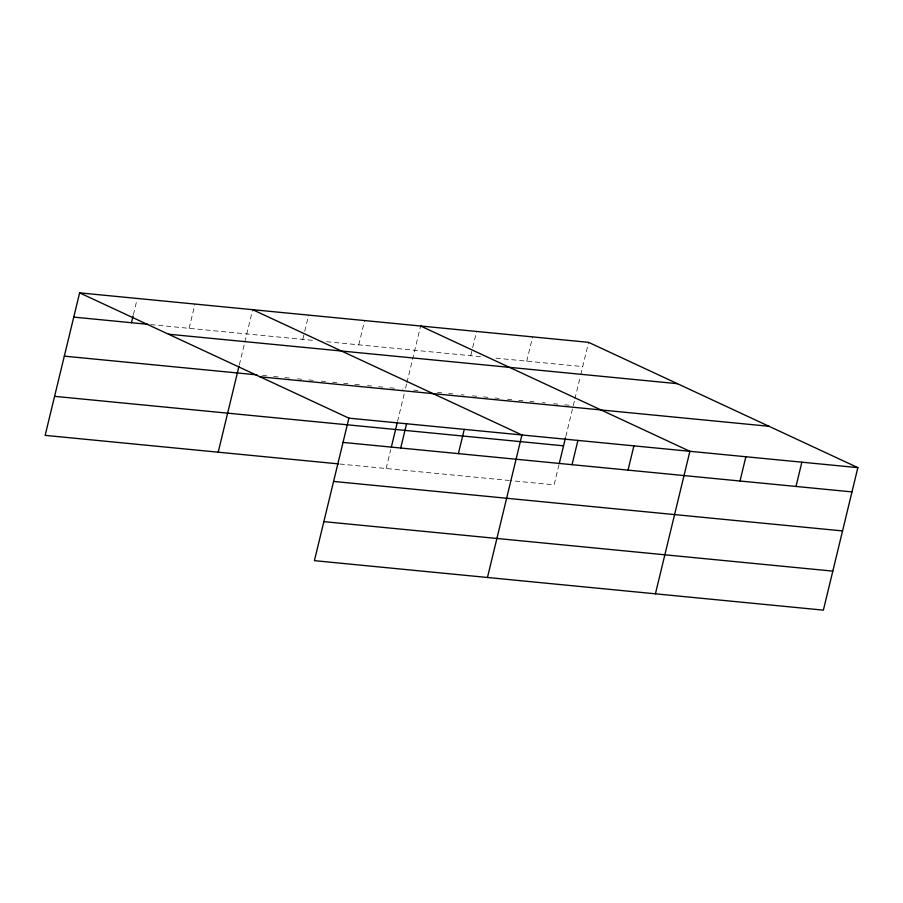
<?xml version="1.0" encoding="UTF-8"?>
<svg xmlns="http://www.w3.org/2000/svg" width="903" height="903" viewBox="0 0 903 903"><rect width="100%" height="100%" fill="white"/><g stroke="black" fill="none" stroke-linecap="round" stroke-linejoin="round"><path stroke-width="0.68" stroke-dasharray="4.51 3.39" d="M133.396 314.639L136.985 299.807M189.122 328.331L194.992 304.074M239.318 364.891L244.521 343.354M244.848 342.011L252.671 309.684M302.787 339.381L304.424 332.643M304.74 331.299L308.657 315.124M358.773 344.822L364.643 320.565M386.157 468.522L390.706 449.683M397.534 421.453L404.352 393.313M406.621 383.91L405.323 389.295L402.524 389.024M406.948 382.567L420.629 326.006M470.745 355.714L472.371 348.976M472.698 347.621L476.615 331.457M526.731 361.155L532.601 336.898M558.991 464.661L554.103 484.843L510.714 480.633M565.82 436.442L572.626 408.303M573.281 405.616L574.579 400.232M574.906 398.889L580.437 376.02M580.764 374.666L588.587 342.339M150.666 324.595L313.984 340.476M326.581 341.695L483.342 356.933M495.939 358.164L582.717 366.595M262.559 375.411L266.757 375.817M273.756 376.495L279.354 377.048M284.953 377.589L290.552 378.131M297.55 378.808L301.749 379.226M308.747 379.903L314.346 380.445M321.344 381.122L325.543 381.54M332.541 382.217L336.74 382.624M343.738 383.301L347.937 383.707M354.935 384.396L360.534 384.938M367.532 385.615L371.731 386.021M378.729 386.71L382.928 387.116M389.927 387.793L395.525 388.335M413.721 390.107L417.92 390.514M437.515 392.421L441.714 392.828M448.712 393.505L452.911 393.922M461.309 394.735L464.108 395.006M472.506 395.819L476.705 396.236M483.703 396.914L487.902 397.32M494.9 397.997L499.099 398.404M507.497 399.228L511.696 399.634M518.694 400.311L522.893 400.718M529.892 401.406L534.091 401.812M542.489 402.625L545.288 402.896M553.686 403.72L557.885 404.126M564.883 404.804L569.082 405.21M339.968 464.029L509.326 480.498"/><path stroke-width="1.35" d="M79.622 292.854L348.897 418.157L314.413 560.661L823.378 610.146L857.85 467.63L588.587 342.339L79.622 292.854L45.15 435.37L338.569 463.894M131.443 322.721L133.068 315.982M218.199 452.189L238.99 366.234M391.36 446.985L397.218 422.796M400.706 448.023L406.576 423.767M458.385 453.633L464.255 429.365M487.462 577.48L521.934 434.975L252.671 309.684M559.318 463.318L565.492 437.786M572.05 464.684L577.92 440.416M628.036 470.124L633.906 445.868M655.42 593.813L689.892 451.308L420.629 326.006M740.009 481.006L745.878 456.749M795.995 486.446L801.864 462.189M73.753 317.111L147.923 324.324M168.489 334.2L677.442 383.685M64.316 356.143L256.96 374.869M260.03 376.811L768.995 426.284M348.897 418.157L857.85 467.63M54.586 396.338L563.551 445.822M343.027 442.414L851.98 491.898M333.579 481.434L842.544 530.919M323.861 521.641L832.814 571.125"/></g></svg>
